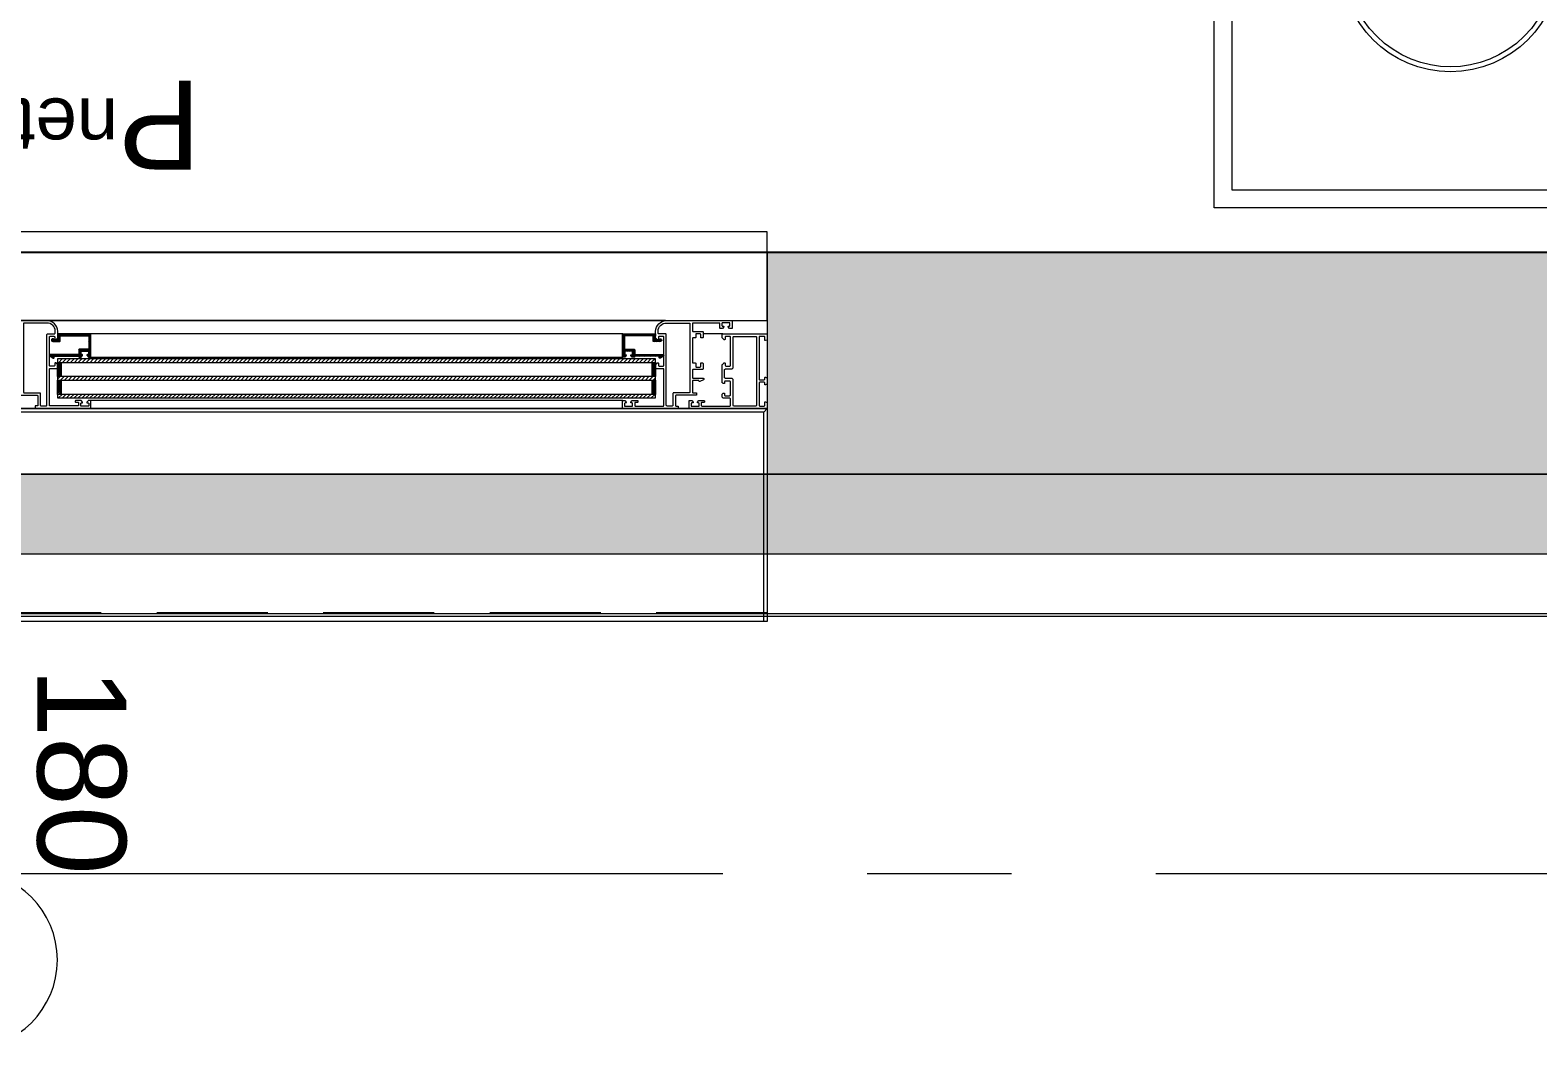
# Model space of a CAD drawing. Header units: centimetres. Extents: x 111832 to 117233, y -55119 to -48329.
# Drawn here: x 112911.4 to 113081.1, y -52102.1 to -51987.4 of the extents above; entities that cross this region are included whole.
import ezdxf

# ---------------------------------------------------------------- set-up
doc = ezdxf.new("R2010")
doc.units = ezdxf.units.CM
doc.header["$LTSCALE"] = 50
doc.header["$MEASUREMENT"] = 0
for name, pattern in [('AXES', [2, 1.25, -0.25, 0.25, -0.25]), ('CACHE', [0.375, 0.25, -0.125]), ('CONTINU', [0])]:
    doc.linetypes.add(name, pattern=pattern)
doc.layers.get('0').update_dxf_attribs({"color": 8})
for name, color, linetype in [('AXES', 10, 'AXES'), ('BETON COUPE', 3, 'CONTINU'), ('BETON TRAME', 252, 'Continuous'), ('BORD', 5, 'Continuous'), ('COTE 50ème', 1, 'Continuous')]:
    doc.layers.add(name, color=color, linetype=linetype)
for name, color, linetype, lineweight in [('CONSOLE ISOL.', 214, 'Continuous', 15), ('ISOLATION', 252, 'Continuous', 0), ('MACONNERIE COUPE', 7, 'Continuous', 30), ('mobilimi', 8, 'Continuous', 9), ('WD_Corner', 154, 'Continuous', 5), ('WINDOWS', 21, 'Continuous', 5)]:
    doc.layers.add(name, color=color, linetype=linetype, lineweight=lineweight)
doc.layers.add('FMULT', color=150, linetype='Continuous', plot=False)
doc.styles.add('GENERATED_STYLE_1', font='arial.ttf')
doc.styles.add('RS_TXT_50', font='arial.ttf', dxfattribs={"height": 12.5})
doc.dimstyles.new('RS_50CM_LINEAIRE', dxfattribs={"dimscale": 5, "dimtxt": 12.5, "dimasz": 1.5, "dimexe": 1, "dimexo": 2.5, "dimgap": 1, "dimtad": 1, "dimdec": 1, "dimrnd": 0.5, "dimdsep": 46, "dimtxsty": 'RS_TXT_50', "dimblk1": 'ARCHTICK', "dimblk2": 'ARCHTICK', "dimsah": 1, "dimcen": 2.5, "dimdle": 1, "dimclrt": 4, "dimadec": 0, "dimazin": 2, "dimtfac": 1, "dimtdec": 1, "dimtix": 1, "dimtmove": 2, "dimatfit": 3, "dimfxl": 1, "dimtolj": 1, "dimtzin": 0, "dimarcsym": 0})

# ---------------------------------------------------------------- blocks, each defined once
blk = doc.blocks.new('A$C702d115c')
at = {"layer": 'mobilimi'}
for points in [[(131.41, 0), (131.41, -49.67), (79.77, -49.67)], [(129.41, 0), (129.41, -47.67), (79.77, -47.67)]]:
    blk.add_lwpolyline(points, dxfattribs=at)
for major_axis, start_param, end_param in [((8.71, -8.71), 0.785398, 7.068583), ((-8.31, -8.31), 2.356194490192207, 8.639379797371793)]:
    blk.add_ellipse((103.79, -23.07), major_axis=major_axis, ratio=1, start_param=start_param, end_param=end_param, dxfattribs=at)
blk = doc.blocks.new('DRITARE POS 2')
at = {"layer": 'WINDOWS'}
h = blk.add_hatch(dxfattribs=at)
h.set_pattern_fill('ANSI31', color=140, scale=2.5, angle=450)
h.set_pattern_definition([(135, (-46708.9128, -43852.52553), (-0.2209708691, -0.2209708691), [])])
h.paths.add_polyline_path([(-8.71, -100.09), (-8.71, -167.42), (-8.31, -167.42), (-8.31, -100.09)])
h.paths.add_polyline_path([(-6.71, -100.09), (-6.71, -167.42), (-6.31, -167.42), (-6.31, -100.09)])
h.paths.add_polyline_path([(-4.71, -100.09), (-4.71, -167.42), (-4.31, -167.42), (-4.31, -100.09)])
at = {"layer": 'WINDOWS', "transparency": 33554559}
h = blk.add_hatch(dxfattribs=at)
h.set_pattern_fill('ANSI31', color=140, angle=450)
h.set_pattern_definition([(135, (-46708.90849, -43869.52553), (-0.08838834765, -0.08838834765), [])])
h.paths.add_polyline_path([(-6.71, -167.42), (-8.31, -167.42), (-8.31, -167.02), (-6.71, -167.02)])
h.paths.add_polyline_path([(-4.71, -167.42), (-6.31, -167.42), (-6.31, -167.02), (-4.71, -167.02)])
h.paths.add_polyline_path([(-6.71, -100.49), (-8.31, -100.49), (-8.31, -100.09), (-6.71, -100.09)])
h.paths.add_polyline_path([(-4.71, -100.49), (-6.31, -100.49), (-6.31, -100.09), (-4.71, -100.09)])
h = blk.add_hatch(dxfattribs=at)
h.set_pattern_fill('ANSI31', color=256, angle=450)
h.set_pattern_definition([(135, (-46708.70849, -43852.52553), (-0.08838834765, -0.08838834765), [])])
h.paths.add_polyline_path([(-1.49, -100.16), (-1.49, -100.1), (-1.74, -100.1), (-1.74, -100.16), (-2.09, -100.16, -0.414214), (-2.15, -100.1), (-2.15, -99.73, -0.247394), (-2.12, -99.68, 1.657435), (-2.37, -99.55), (-2.37, -100.29, 0.414214), (-2.28, -100.38), (-1.81, -100.38, -0.414214), (-1.72, -100.48), (-1.72, -103.52, -0.414214), (-1.81, -103.61), (-3.16, -103.61, -0.414214), (-3.22, -103.56), (-3.22, -102.55, 0.414214), (-3.31, -102.46), (-3.76, -102.46, -0.414214), (-3.81, -102.4), (-3.81, -99.26, 0.737396), (-3.98, -99.21), (-4.23, -99.57, 0.603122), (-4.15, -99.71), (-4.07, -99.71, -0.414214), (-4.02, -99.77), (-4.02, -102.46), (-4.06, -102.46, 0.414214), (-4.11, -102.51), (-4.11, -102.72, 0.250765), (-4.09, -102.76), (-3.92, -102.89, 0.599022), (-3.83, -102.85), (-3.83, -102.77, -0.414214), (-3.78, -102.72), (-3.51, -102.72, -0.414214), (-3.46, -102.77), (-3.46, -103.52, -0.414214), (-3.51, -103.58), (-3.78, -103.58, -0.414214), (-3.83, -103.52), (-3.83, -103.44, 0.599022), (-3.92, -103.4), (-4.09, -103.53, 0.250765), (-4.11, -103.58), (-4.11, -103.78, 0.414214), (-4.06, -103.84), (-1.55, -103.84, 0.414214), (-1.49, -103.78)])
h = blk.add_hatch(dxfattribs=at)
h.set_pattern_fill('ANSI31', color=256, angle=450)
h.set_pattern_definition([(135, (-46708.71279, -43862.46996), (-0.08838834765, -0.08838834765), [])])
h.paths.add_polyline_path([(-1.72, -167.05, -0.414214), (-1.81, -167.14), (-2.28, -167.14, 0.414214), (-2.37, -167.23), (-2.37, -167.97, 1.835735), (-2.15, -167.82), (-2.15, -167.36), (-1.74, -167.36), (-1.5, -167.42), (-1.5, -163.74, 0.414214), (-1.55, -163.69), (-4.06, -163.69, 0.414214), (-4.12, -163.74), (-4.12, -163.95, 0.250765), (-4.09, -163.99), (-3.92, -164.12, 0.599022), (-3.84, -164.08), (-3.84, -163.95), (-3.46, -163.95), (-3.46, -164.81), (-3.84, -164.81), (-3.84, -164.67, 0.649779), (-3.93, -164.63), (-4.1, -164.76, 0.212283), (-4.12, -164.81), (-4.12, -165.01, 0.414214), (-4.06, -165.07), (-4.02, -165.07), (-4.02, -167.81), (-4.15, -167.81, 0.603122), (-4.23, -167.96), (-3.99, -168.31, 0.737396), (-3.82, -168.26), (-3.82, -165.07), (-3.31, -165.07, 0.414214), (-3.22, -164.97), (-3.22, -163.91), (-1.81, -163.91, -0.414214), (-1.72, -164)])
at = {"layer": 'WINDOWS', "color": 165, "linetype": 'CACHE'}
blk.add_line((-32.9, -180), (-32.9, 0), dxfattribs=at)
at = {"layer": 'WINDOWS'}
for p, q in [((-0.01, -168.52), (0, -98.92)), ((-9.89, -163.72), (-9.89, -103.78)), ((-9, -163.74), (-9, -103.78)), ((-4.11, -103.78), (-4.12, -163.74)), ((-1.5, -163.74), (-1.49, -103.78)), ((-9.9, -171.27), (-9.9, -169.89)), ((-1.5, -175.01), (-1.5, -172.75))]:
    blk.add_line(p, q, dxfattribs=at)
at = {"layer": 'WINDOWS', "color": 165}
for points in [[(-9.9, 0), (-9.9, -180), (-33.9, -180), (-33.9, 0)], [(-10.3, -179.6), (-10.3, -0.4), (-9.9, 0), (-9.9, -180)], [(0, 0), (0, -180), (10, -180), (10, 0)], [(-9.9, -180), (-33.9, -180), (-33.9, -179.6), (-10.3, -179.6)]]:
    blk.add_lwpolyline(points, close=True, dxfattribs=at)
at = {"layer": 'WINDOWS'}
for points in [[(-9.9, -180), (-9.9, 0), (0, 0), (0, -180)], [(-1.78, -178.73), (-1.83, -178.79), (-9.56, -178.79), (-9.62, -178.73), (-9.62, -176.19), (-9.56, -176.14), (-6.63, -176.14), (-6.54, -176.04), (-6.54, -175.3), (-6.44, -175.2), (-5.51, -175.2), (-5.42, -175.3), (-5.42, -176.04), (-5.32, -176.14), (-1.83, -176.14), (-1.78, -176.19)]]:
    blk.add_lwpolyline(points, close=True, dxfattribs=at)
at = {"layer": 'WINDOWS', "color": 165}
blk.add_lwpolyline([(-71.99, -80.06, 1), (-71.99, -100.06, 1)], format="xyb", close=True, dxfattribs=at)
at = {"layer": 'WINDOWS'}
blk.add_lwpolyline([(-8.4, -95.54), (-8.4, -97.76, -0.414214), (-8.49, -97.86), (-9.56, -97.86, -0.414214), (-9.61, -97.8), (-9.61, -97.6, 0.414214), (-9.67, -97.54), (-9.84, -97.54, 0.414214), (-9.89, -97.6), (-9.89, -103.78, 0.414214), (-9.84, -103.83), (-9.05, -103.83, 0.414214), (-9, -103.78), (-9, -103.57, 0.250765), (-9.02, -103.52), (-9.19, -103.39, 0.599022), (-9.28, -103.44), (-9.28, -103.53, -0.414214), (-9.33, -103.59), (-9.59, -103.59, -0.414214), (-9.65, -103.53), (-9.65, -102.75, -0.414214), (-9.59, -102.69), (-9.33, -102.69, -0.414214), (-9.28, -102.75), (-9.28, -102.84, 0.599022), (-9.19, -102.89), (-9.02, -102.76, 0.250765), (-9, -102.71), (-9, -102.13, 0.414214), (-9.05, -102.08), (-9.15, -102.08, 0.414214), (-9.2, -102.13), (-9.2, -102.39, -0.414214), (-9.26, -102.45), (-9.56, -102.45, -0.414214), (-9.61, -102.39), (-9.61, -99.22, -0.414214), (-9.56, -99.16), (-5.47, -99.16, -0.414214), (-5.41, -99.22), (-5.41, -100.04, 0.414214), (-5.36, -100.1), (-4.97, -100.1, 0.198912), (-4.93, -100.08), (-4.78, -99.93, 0.198912), (-4.76, -99.89), (-4.76, -99.82, 0.414214), (-4.82, -99.76), (-5.04, -99.76, -0.414214), (-5.13, -99.67), (-5.13, -99.26, -0.414214), (-5.04, -99.16), (-1.87, -99.16, -0.414214), (-1.77, -99.26), (-1.77, -99.67, -0.414214), (-1.87, -99.76), (-2.09, -99.76, 0.414214), (-2.15, -99.82), (-2.15, -99.89, 0.198912), (-2.13, -99.93), (-1.98, -100.08, 0.198912), (-1.94, -100.1), (-1.21, -100.1, 0.414214), (0, -98.88), (0, -91.53, 0.414214)], format="xyb", dxfattribs=at)
for points in [[(-1.49, -99.72, 0.414214), (-1.4, -99.82), (-1.18, -99.82), (-1.18, -99.82, 0.414214), (-0.28, -98.88), (-0.28, -96.29, 0.414214), (-0.34, -96.23), (-8.06, -96.23, 0.414214), (-8.12, -96.29), (-8.12, -98.04, -0.414214), (-8.21, -98.14), (-9.52, -98.14, 0.414214), (-9.61, -98.23), (-9.61, -98.79, 0.414214), (-9.52, -98.88), (-1.59, -98.88, -0.414214), (-1.49, -98.98)], [(-1.74, -100.16), (-2.09, -100.16, -0.414214), (-2.15, -100.1), (-2.15, -99.73, -0.247394), (-2.12, -99.68, 1.657435), (-2.37, -99.55), (-2.37, -100.29, 0.414214), (-2.28, -100.38), (-1.81, -100.38, -0.414214), (-1.72, -100.48), (-1.72, -103.52, -0.414214), (-1.81, -103.61), (-3.16, -103.61, -0.414214), (-3.22, -103.56), (-3.22, -102.55, 0.414214), (-3.31, -102.46), (-3.76, -102.46, -0.414214), (-3.81, -102.4), (-3.81, -99.26, 0.737396), (-3.98, -99.21), (-4.23, -99.57, 0.603122), (-4.15, -99.71), (-4.07, -99.71, -0.414214), (-4.02, -99.77), (-4.02, -102.46), (-4.06, -102.46, 0.414214), (-4.11, -102.51), (-4.11, -102.72, 0.250765), (-4.09, -102.76), (-3.92, -102.89, 0.599022), (-3.83, -102.85), (-3.83, -102.77, -0.414214), (-3.78, -102.72), (-3.51, -102.72, -0.414214), (-3.46, -102.77), (-3.46, -103.52, -0.414214), (-3.51, -103.58), (-3.78, -103.58, -0.414214), (-3.83, -103.52), (-3.83, -103.44, 0.599022), (-3.92, -103.4), (-4.09, -103.53, 0.250765), (-4.11, -103.58), (-4.11, -103.78, 0.414214), (-4.06, -103.84), (-1.55, -103.84, 0.414214), (-1.49, -103.78), (-1.49, -100.16), (-1.49, -100.1), (-1.74, -100.1)], [(0, -175.99, -0.414214), (-0.06, -176.04), (-0.84, -176.04, -0.414214), (-0.9, -175.99), (-0.9, -175.78, -0.250765), (-0.88, -175.73), (-0.71, -175.6, -0.599022), (-0.62, -175.65), (-0.62, -175.74, 0.414214), (-0.56, -175.8), (-0.3, -175.8, 0.414214), (-0.25, -175.74), (-0.25, -174.96, 0.414214), (-0.3, -174.9), (-0.56, -174.9, 0.414214), (-0.62, -174.96), (-0.62, -175.05, -0.599022), (-0.71, -175.1), (-0.88, -174.97, -0.250765), (-0.9, -174.92), (-0.9, -174.72, -0.414214), (-0.84, -174.66), (-0.34, -174.66, 0.414214), (-0.28, -174.61), (-0.28, -171.66, 0.414214), (-0.38, -171.56), (-1.12, -171.56, 0.414214), (-1.22, -171.66), (-1.22, -172.68, -0.414214), (-1.31, -172.78), (-1.87, -172.78, -0.414214), (-1.96, -172.68), (-1.96, -172.55, -0.414214), (-1.91, -172.5), (-1.55, -172.5, 0.414214), (-1.5, -172.44), (-1.5, -171.99, 0.414214), (-1.55, -171.94), (-1.91, -171.94, -0.414214), (-1.96, -171.88), (-1.96, -171.62, 0.414214), (-2.02, -171.56), (-4.71, -171.56, 0.414214), (-4.76, -171.62), (-4.76, -171.88, -0.414214), (-4.82, -171.94), (-5.17, -171.94, 0.414214), (-5.23, -171.99), (-5.23, -172.44, 0.414214), (-5.17, -172.5), (-4.82, -172.5, -0.414214), (-4.76, -172.55), (-4.76, -172.68, -0.414214), (-4.86, -172.78), (-5.42, -172.78, -0.414214), (-5.51, -172.68), (-5.51, -171.66, 0.414214), (-5.6, -171.56), (-6.39, -171.56, 0.414214), (-6.48, -171.66), (-6.48, -172.78, -0.809546), (-6.66, -172.81), (-6.85, -172.39, -0.543142), (-6.8, -172.31, 0.414214), (-6.74, -172.25), (-6.74, -171.66, 0.414214), (-6.84, -171.56), (-8.07, -171.56, 0.414214), (-8.12, -171.62), (-8.12, -171.97, -0.414214), (-8.18, -172.03), (-8.35, -172.03, -0.414214), (-8.4, -171.97), (-8.4, -169.75, 0.414214), (-8.5, -169.66), (-9.56, -169.66, 0.414214), (-9.62, -169.71), (-9.62, -169.92, -0.414214), (-9.67, -169.98), (-9.84, -169.98, -0.414214), (-9.9, -169.92), (-9.9, -163.74, -0.414214), (-9.84, -163.69), (-9.06, -163.69, -0.414214), (-9, -163.74), (-9, -163.95, -0.250765), (-9.03, -163.99), (-9.19, -164.12, -0.599022), (-9.28, -164.08), (-9.28, -163.98, 0.414214), (-9.34, -163.93), (-9.6, -163.93, 0.414214), (-9.65, -163.98), (-9.65, -164.77, 0.414214), (-9.6, -164.82), (-9.34, -164.82, 0.414214), (-9.28, -164.77), (-9.28, -164.67, -0.599022), (-9.19, -164.63), (-9.03, -164.76, -0.250765), (-9, -164.81), (-9, -165.38, -0.414214), (-9.06, -165.44), (-9.15, -165.44, -0.414214), (-9.21, -165.38), (-9.21, -165.12, 0.414214), (-9.26, -165.07), (-9.56, -165.07, 0.414214), (-9.62, -165.12), (-9.62, -168.3, 0.414214), (-9.56, -168.35), (-5.47, -168.35, 0.414214), (-5.42, -168.3), (-5.42, -167.47, -0.414214), (-5.36, -167.42), (-4.97, -167.42, -0.198912), (-4.93, -167.44), (-4.78, -167.59, -0.198912), (-4.76, -167.63), (-4.76, -167.7, -0.414214), (-4.82, -167.75), (-5.04, -167.75, 0.414214), (-5.14, -167.85), (-5.14, -168.26, 0.414214), (-5.04, -168.35), (-1.87, -168.35, 0.414214), (-1.78, -168.26), (-1.78, -167.85, 0.414214), (-1.87, -167.75), (-2.09, -167.75, -0.414214), (-2.15, -167.7), (-2.15, -167.63, -0.198912), (-2.13, -167.59), (-1.98, -167.44, -0.198912), (-1.94, -167.42), (-1.22, -167.42, -0.414214), (0, -168.63)], [(-1.74, -167.36), (-2.09, -167.36, 0.414214), (-2.15, -167.42), (-2.15, -167.79, 0.247394), (-2.13, -167.84, -1.657435), (-2.37, -167.97), (-2.37, -167.23, -0.414214), (-2.28, -167.14), (-1.81, -167.14, 0.414214), (-1.72, -167.05), (-1.72, -164, 0.414214), (-1.81, -163.91), (-3.16, -163.91, 0.414214), (-3.22, -163.97), (-3.22, -164.97, -0.414214), (-3.31, -165.07), (-3.76, -165.07, 0.414214), (-3.82, -165.12), (-3.82, -168.26, -0.737396), (-3.99, -168.31), (-4.23, -167.96, -0.603122), (-4.15, -167.81), (-4.08, -167.81, 0.414214), (-4.02, -167.75), (-4.02, -165.07), (-4.06, -165.07, -0.414214), (-4.12, -165.01), (-4.12, -164.81, -0.250765), (-4.09, -164.76), (-3.92, -164.63, -0.599022), (-3.84, -164.67), (-3.84, -164.75, 0.414214), (-3.78, -164.81), (-3.52, -164.81, 0.414214), (-3.46, -164.75), (-3.46, -164, 0.414214), (-3.52, -163.95), (-3.78, -163.95, 0.414214), (-3.84, -164), (-3.84, -164.08, -0.599022), (-3.92, -164.12), (-4.09, -163.99, -0.250765), (-4.12, -163.95), (-4.12, -163.74, -0.414214), (-4.06, -163.69), (-1.55, -163.69, -0.414214), (-1.5, -163.74), (-1.5, -167.36), (-1.5, -167.42), (-1.74, -167.42)], [(-1.5, -167.79, -0.414214), (-1.4, -167.7), (-1.18, -167.7), (-1.18, -167.7, -0.414214), (-0.28, -168.63), (-0.28, -171.23, -0.414214), (-0.34, -171.28), (-8.07, -171.28, -0.414214), (-8.12, -171.23), (-8.12, -169.47, 0.414214), (-8.22, -169.38), (-9.52, -169.38, -0.414214), (-9.62, -169.29), (-9.62, -168.73, -0.414214), (-9.52, -168.63), (-1.59, -168.63, 0.414214), (-1.5, -168.54)], [(-7.08, -175), (-7.02, -174.94, -0.198912), (-6.98, -174.92), (-4.97, -174.92, -0.198912), (-4.93, -174.94), (-4.78, -175.09, -0.198912), (-4.76, -175.13), (-4.76, -175.2, -0.414214), (-4.82, -175.26), (-5.01, -175.26, 0.340481), (-5.14, -175.35), (-5.14, -175.76, 0.414214), (-5.04, -175.86), (-1.87, -175.86, 0.414214), (-1.78, -175.76), (-1.78, -175.35, 0.414214), (-1.87, -175.26), (-2.09, -175.26, -0.414214), (-2.15, -175.2), (-2.15, -175.13, -0.198912), (-2.13, -175.09), (-1.98, -174.94, -0.198912), (-1.94, -174.92), (-1.55, -174.92, -0.414214), (-1.5, -174.98), (-1.5, -179.94, -0.414214), (-1.55, -180), (-2.13, -180, -0.322823), (-2.19, -179.96), (-2.24, -179.79, -0.511918), (-2.19, -179.72), (-1.87, -179.72, 0.414214), (-1.78, -179.63), (-1.78, -179.16, 0.414214), (-1.87, -179.07), (-6.57, -179.07, 0.414214), (-6.67, -179.16), (-6.67, -179.63, 0.414214), (-6.57, -179.72), (-6.44, -179.72, -0.511918), (-6.39, -179.79), (-6.45, -179.96, -0.322823), (-6.5, -180), (-7.12, -180, -0.322823), (-7.17, -179.96), (-7.23, -179.79, -0.511918), (-7.17, -179.72), (-7.04, -179.72, 0.414214), (-6.95, -179.63), (-6.95, -179.16, 0.414214), (-7.04, -179.07), (-9.52, -179.07, 0.414214), (-9.62, -179.16), (-9.62, -179.63, 0.414214), (-9.52, -179.72), (-9.21, -179.72, -0.511918), (-9.15, -179.79), (-9.21, -179.96, -0.322823), (-9.26, -180), (-9.84, -180, -0.414214), (-9.9, -179.94), (-9.9, -171.25, -0.414214), (-9.84, -171.19), (-9.06, -171.19, -0.414214), (-9, -171.25), (-9, -171.49, -0.250765), (-9.03, -171.53), (-9.19, -171.65, -0.599022), (-9.28, -171.6), (-9.28, -171.49, 0.414214), (-9.34, -171.43), (-9.6, -171.43, 0.414214), (-9.65, -171.49), (-9.65, -172.27, 0.414214), (-9.6, -172.33), (-9.34, -172.33, 0.414214), (-9.28, -172.27), (-9.28, -172.2, -0.599022), (-9.19, -172.15), (-9.03, -172.26, -0.250765), (-9, -172.31), (-9, -172.84, -1), (-9.21, -172.84), (-9.21, -172.63, 0.414214), (-9.26, -172.57), (-9.56, -172.57, 0.414214), (-9.62, -172.63), (-9.62, -175.8, 0.414214), (-9.56, -175.86), (-8.83, -175.86, 0.414214), (-8.74, -175.76), (-8.74, -175.11, -0.414214), (-8.55, -174.92), (-8.3, -174.92, -0.198912), (-8.26, -174.94), (-8.2, -175, -0.198912), (-8.18, -175.04), (-8.18, -175.15, -0.414214), (-8.24, -175.2), (-8.4, -175.2, 0.414214), (-8.46, -175.26), (-8.46, -175.76, 0.414214), (-8.37, -175.86), (-6.91, -175.86, 0.414214), (-6.82, -175.76), (-6.82, -175.26, 0.414214), (-6.87, -175.2), (-7.04, -175.2, -0.414214), (-7.1, -175.15), (-7.1, -175.04, -0.198912)]]:
    blk.add_lwpolyline(points, format="xyb", close=True, dxfattribs=at)
at = {"layer": 'WINDOWS', "color": 140}
for points in [[(-8.71, -100.09), (-8.71, -167.42), (-8.31, -167.42), (-8.31, -100.09)], [(-6.71, -100.49), (-8.31, -100.49), (-8.31, -100.09), (-6.71, -100.09)], [(-6.71, -100.09), (-6.71, -167.42), (-6.31, -167.42), (-6.31, -100.09)], [(-4.71, -100.49), (-6.31, -100.49), (-6.31, -100.09), (-4.71, -100.09)], [(-4.71, -100.09), (-4.71, -167.42), (-4.31, -167.42), (-4.31, -100.09)], [(-6.71, -167.42), (-8.31, -167.42), (-8.31, -167.02), (-6.71, -167.02)], [(-4.71, -167.42), (-6.31, -167.42), (-6.31, -167.02), (-4.71, -167.02)]]:
    blk.add_lwpolyline(points, close=True, dxfattribs=at)
at = {"layer": 'WINDOWS', "color": 165, "char_height": 10, "attachment_point": 7, "style": 'GENERATED_STYLE_1'}
for s, insert, rotation in [('\\A1;\\pt0;P{\\H0.6x;neto}= 0', (27.15, -116.22), 90), ('\\A1;\\pt0;180{\\H0.66x;\\S^  ;}', (-39.11, -94.89), 180)]:
    blk.add_mtext(s, dxfattribs=dict(at, insert=insert, rotation=rotation))
blk = doc.blocks.new('A$C7560ca7f')
at = {"layer": 'AXES', "lineweight": 5, "ltscale": 1.3}
for p, q in [((3195, -1150), (-1985, -1150)), ((3195, -1220), (-1985, -1220))]:
    blk.add_line(p, q, dxfattribs=at)
blk = doc.blocks.new('_ArchTick')
at = {"color": 0, "linetype": 'ByBlock', "const_width": 0.15}
blk.add_lwpolyline([(-0.5, -0.5), (0.5, 0.5)], dxfattribs=at)
blk = doc.blocks.new('*D927')
at = {"layer": 'COTE 50ème', "color": 0, "lineweight": -2, "ltscale": 0.5, "transparency": 16777216}
for p, q in [((112450.11, -50327.36), (112450.11, -52042.36)), ((113381.87, -50332.36), (112445.11, -50332.36)), ((112611.87, -52037.36), (112445.11, -52037.36))]:
    blk.add_line(p, q, dxfattribs=at)
at = {"layer": 'Defpoints', "color": 0, "ltscale": 0.5, "transparency": 16777216}
for p in [(113394.37, -50332.36), (112450.11, -52037.36), (112624.37, -52037.36)]:
    blk.add_point(p, dxfattribs=at)
at = {"layer": 'COTE 50ème', "color": 0, "lineweight": -2, "ltscale": 0.5, "transparency": 16777216, "xscale": 7.5, "yscale": 7.5, "zscale": 7.5}
for p, rotation in [((112450.11, -50332.36), 90), ((112450.11, -52037.36), 270)]:
    blk.add_blockref('_ArchTick', p, dxfattribs=dict(at, rotation=rotation))
at = {"layer": 'COTE 50ème', "color": 4, "ltscale": 0.5, "transparency": 16777216, "insert": (112438.72, -51184.86), "char_height": 12.5, "attachment_point": 5, "rotation": 90, "style": 'RS_TXT_50'}
blk.add_mtext('\\A1;1705', dxfattribs=at)

msp = doc.modelspace()

# ---------------------------------------------------------------- hatches: boundary and pattern name
at = {"layer": 'BETON TRAME', "transparency": 33554559}
h = msp.add_hatch(color=256, dxfattribs=at)
h.dxf.hatch_style = 1
h.paths.add_polyline_path([(113494.37, -51297.36), (113459.37, -51297.36), (113459.37, -50822.36), (113989.37, -50822.36), (113989.37, -51297.36), (113954.37, -51297.36), (113954.37, -50862.36), (113744.37, -50862.36), (113744.37, -51192.36), (113704.37, -51192.36), (113704.37, -50862.36), (113494.37, -50862.36)])
h.paths.add_polyline_path([(113859.37, -52037.36), (113884.37, -52037.36), (113884.37, -51532.36), (113859.37, -51532.36)])
h.paths.add_polyline_path([(113564.37, -52037.36), (113589.37, -52037.36), (113589.37, -51532.36), (113564.37, -51532.36)])
h.paths.add_polyline_path([(113994.37, -52012.36), (113884.37, -52012.36), (113884.37, -52037.36), (113994.37, -52037.36)])
h.paths.add_polyline_path([(114454.37, -52012.36), (114354.37, -52012.36), (114354.37, -52037.36), (114454.37, -52037.36)])
h.paths.add_polyline_path([(114694.37, -51947.36), (114719.37, -51947.36), (114719.37, -52037.36), (114694.37, -52037.36)])
h.paths.add_polyline_path([(114719.37, -51527.36), (114694.37, -51527.36), (114694.37, -51670.47), (114719.37, -51670.47)])
h.paths.add_polyline_path([(114719.37, -51207.36), (114694.37, -51207.36), (114694.37, -51347.36), (114719.37, -51347.36)])
h.paths.add_polyline_path([(114719.37, -50960.36), (114639.37, -50960.36), (114639.37, -50985.36), (114694.37, -50985.36), (114694.37, -51012.36), (114719.37, -51012.36)])
h.paths.add_polyline_path([(114354.37, -50960.36), (114284.37, -50960.36), (114284.37, -50985.36), (114354.37, -50985.36)])
h.paths.add_polyline_path([(114199.37, -50960.36), (114184.37, -50960.36), (114184.37, -50985.36), (114199.37, -50985.36)])
h.paths.add_polyline_path([(113249.26, -50960.36), (113264.37, -50960.36), (113264.37, -50985.36), (113249.26, -50985.36)])
h.paths.add_polyline_path([(113094.37, -50960.36), (113164.37, -50960.36), (113164.37, -50985.36), (113094.37, -50985.36)])
h.paths.add_polyline_path([(112729.37, -50960.36), (112809.37, -50960.36), (112809.37, -50985.36), (112754.37, -50985.36), (112754.37, -51032.36), (112729.37, -51032.36)])
h.paths.add_polyline_path([(112729.37, -51207.36), (112754.37, -51207.36), (112754.37, -51347.36), (112729.37, -51347.36)])
h.paths.add_polyline_path([(112754.37, -51947.36), (112729.37, -51947.36), (112729.37, -52037.36), (112754.37, -52037.36)])
h.paths.add_polyline_path([(112994.37, -52012.36), (112994.37, -52037.36), (113094.37, -52037.36), (113094.37, -52012.36)])
h.paths.add_polyline_path([(113564.37, -52012.36), (113454.37, -52012.36), (113454.37, -52037.36), (113564.37, -52037.36)])
h.paths.add_polyline_path([(112729.37, -51527.36), (112754.37, -51527.36), (112754.37, -51670.47), (112729.37, -51670.47)])
h.paths.add_polyline_path([(112919.37, -51587.36), (112979.37, -51587.36), (112979.37, -51612.36), (112919.37, -51612.36)])
h.paths.add_polyline_path([(113104.37, -51587.36), (113164.37, -51587.36), (113164.37, -51612.36), (113104.37, -51612.36)])
h.paths.add_polyline_path([(114344.37, -51587.36), (114284.37, -51587.36), (114284.37, -51612.36), (114344.37, -51612.36)])
h.paths.add_polyline_path([(114529.37, -51587.36), (114469.37, -51587.36), (114469.37, -51612.36), (114529.37, -51612.36)])
at = {"layer": 'ISOLATION', "transparency": 33554687}
h = msp.add_hatch(dxfattribs=at)
h.set_pattern_fill('INSUL', color=256, scale=10, angle=45)
h.paths.add_polyline_path([(113621.37, -50822.36), (113459.37, -50822.36), (113459.37, -50947.36), (113164.37, -50947.36), (113164.37, -50960.36), (112729.37, -50960.36), (112729.37, -52012.36), (112649.37, -52012.36), (112649.37, -51972.36), (112624.37, -51972.36), (112624.37, -52037.36), (113859.37, -52037.36), (113859.37, -52046.36), (112615.37, -52046.36), (112615.37, -51963.36), (112658.37, -51963.36), (112658.37, -52003.36), (112720.37, -52003.36), (112720.37, -50951.36), (113155.37, -50951.36), (113155.37, -50938.36), (113450.37, -50938.36), (113450.37, -50813.36), (113621.37, -50813.36)])

# ---------------------------------------------------------------- linework, layer by layer
at = {"layer": 'BETON COUPE', "lineweight": 5, "ltscale": 0.5}
msp.add_lwpolyline([(112994.37, -52012.36), (112994.37, -52037.36), (113094.37, -52037.36), (113094.37, -52012.36)], close=True, dxfattribs=at)
at = {"layer": 'BORD', "lineweight": 5, "ltscale": 0.5}
msp.add_lwpolyline([(112624.37, -52037.36), (114824.37, -52037.36), (114824.37, -51972.36), (114924.37, -51972.36), (114924.37, -51632.36), (114824.37, -51632.36), (114824.37, -50672.36), (114694.37, -50672.36), (114694.37, -50472.36), (114054.37, -50472.36), (114054.37, -50332.36), (113394.37, -50332.36), (113394.37, -50472.36), (112754.48, -50472.36), (112754.48, -50672.36), (112624.37, -50672.36), (112624.37, -51632.36), (112524.37, -51632.36), (112524.37, -51972.36), (112624.37, -51972.36)], close=True, dxfattribs=at)
at = {"layer": 'CONSOLE ISOL.', "lineweight": 5, "ltscale": 0.5}
msp.add_lwpolyline([(112729.37, -50960.36), (113459.37, -50960.36), (113459.37, -50822.36), (113989.37, -50822.36), (113989.37, -50960.36), (114719.37, -50960.36), (114719.37, -52037.36), (112729.37, -52037.36)], close=True, dxfattribs=at)
at = {"layer": 'FMULT', "ltscale": 0.5}
msp.add_lwpolyline([(112754.37, -52012.36), (113299.37, -52012.36), (113299.37, -51504.36), (113189.37, -51504.36), (113189.37, -51612.36), (112754.37, -51612.36)], close=True, dxfattribs=at)
at = {"layer": 'ISOLATION', "ltscale": 0.5}
msp.add_lwpolyline([(113621.37, -50822.36), (113459.37, -50822.36), (113459.37, -50947.36), (113164.37, -50947.36), (113164.37, -50960.36), (112729.37, -50960.36), (112729.37, -52012.36), (112649.37, -52012.36), (112649.37, -51972.36), (112624.37, -51972.36), (112624.37, -52037.36), (113859.37, -52037.36), (113859.37, -52046.36), (112615.37, -52046.36), (112615.37, -51963.36), (112658.37, -51963.36), (112658.37, -52003.36), (112720.37, -52003.36), (112720.37, -50951.36), (113155.37, -50951.36), (113155.37, -50938.36), (113450.37, -50938.36), (113450.37, -50813.36), (113621.37, -50813.36)], close=True, dxfattribs=at)
at = {"layer": 'WD_Corner', "lineweight": 5, "ltscale": 0.5}
for points in [[(113859.37, -52053.36), (112608.37, -52053.36), (112608.37, -51956.36), (112665.37, -51956.36), (112665.37, -51996.36), (112713.37, -51996.36), (112713.37, -50944.36), (113148.37, -50944.36), (113148.37, -50931.36), (113443.37, -50931.36), (113443.37, -50806.36), (113621.37, -50806.36)], [(113859.37, -52053.06), (112608.67, -52053.06), (112608.67, -51956.66), (112665.07, -51956.66), (112665.07, -51996.66), (112713.67, -51996.66), (112713.67, -50944.66), (113148.67, -50944.66), (113148.67, -50931.66), (113443.67, -50931.66), (113443.67, -50806.66), (113621.37, -50806.66)]]:
    msp.add_lwpolyline(points, dxfattribs=at)

# ---------------------------------------------------------------- block references
at = {"lineweight": 5, "rotation": 89.99999999999999}
msp.add_blockref('DRITARE POS 2', (112814.37, -52020.06), dxfattribs=at)
at = {"layer": 'MACONNERIE COUPE', "lineweight": 5, "ltscale": 0.5}
msp.add_blockref('A$C7560ca7f', (113954.37, -50862.36), dxfattribs=at)
at = {"layer": 'MACONNERIE COUPE', "lineweight": 5, "ltscale": 0.5, "rotation": 270}
msp.add_blockref('A$C702d115c', (113094.37, -51875.95), dxfattribs=at)

# ---------------------------------------------------------------- dimensions: what is measured, and where the dimension line sits
at = {"layer": 'COTE 50ème', "ltscale": 0.5}
dim = msp.add_linear_dim(base=(112450.11, -52037.36), p1=(113394.37, -50332.36), p2=(112624.37, -52037.36), angle=90, dimstyle='RS_50CM_LINEAIRE', dxfattribs=at)
dim.commit()
dim.dimension.update_dxf_attribs({"geometry": '*D927', "text_midpoint": (112438.72, -51184.86)})

doc.saveas('drawing.dxf')
